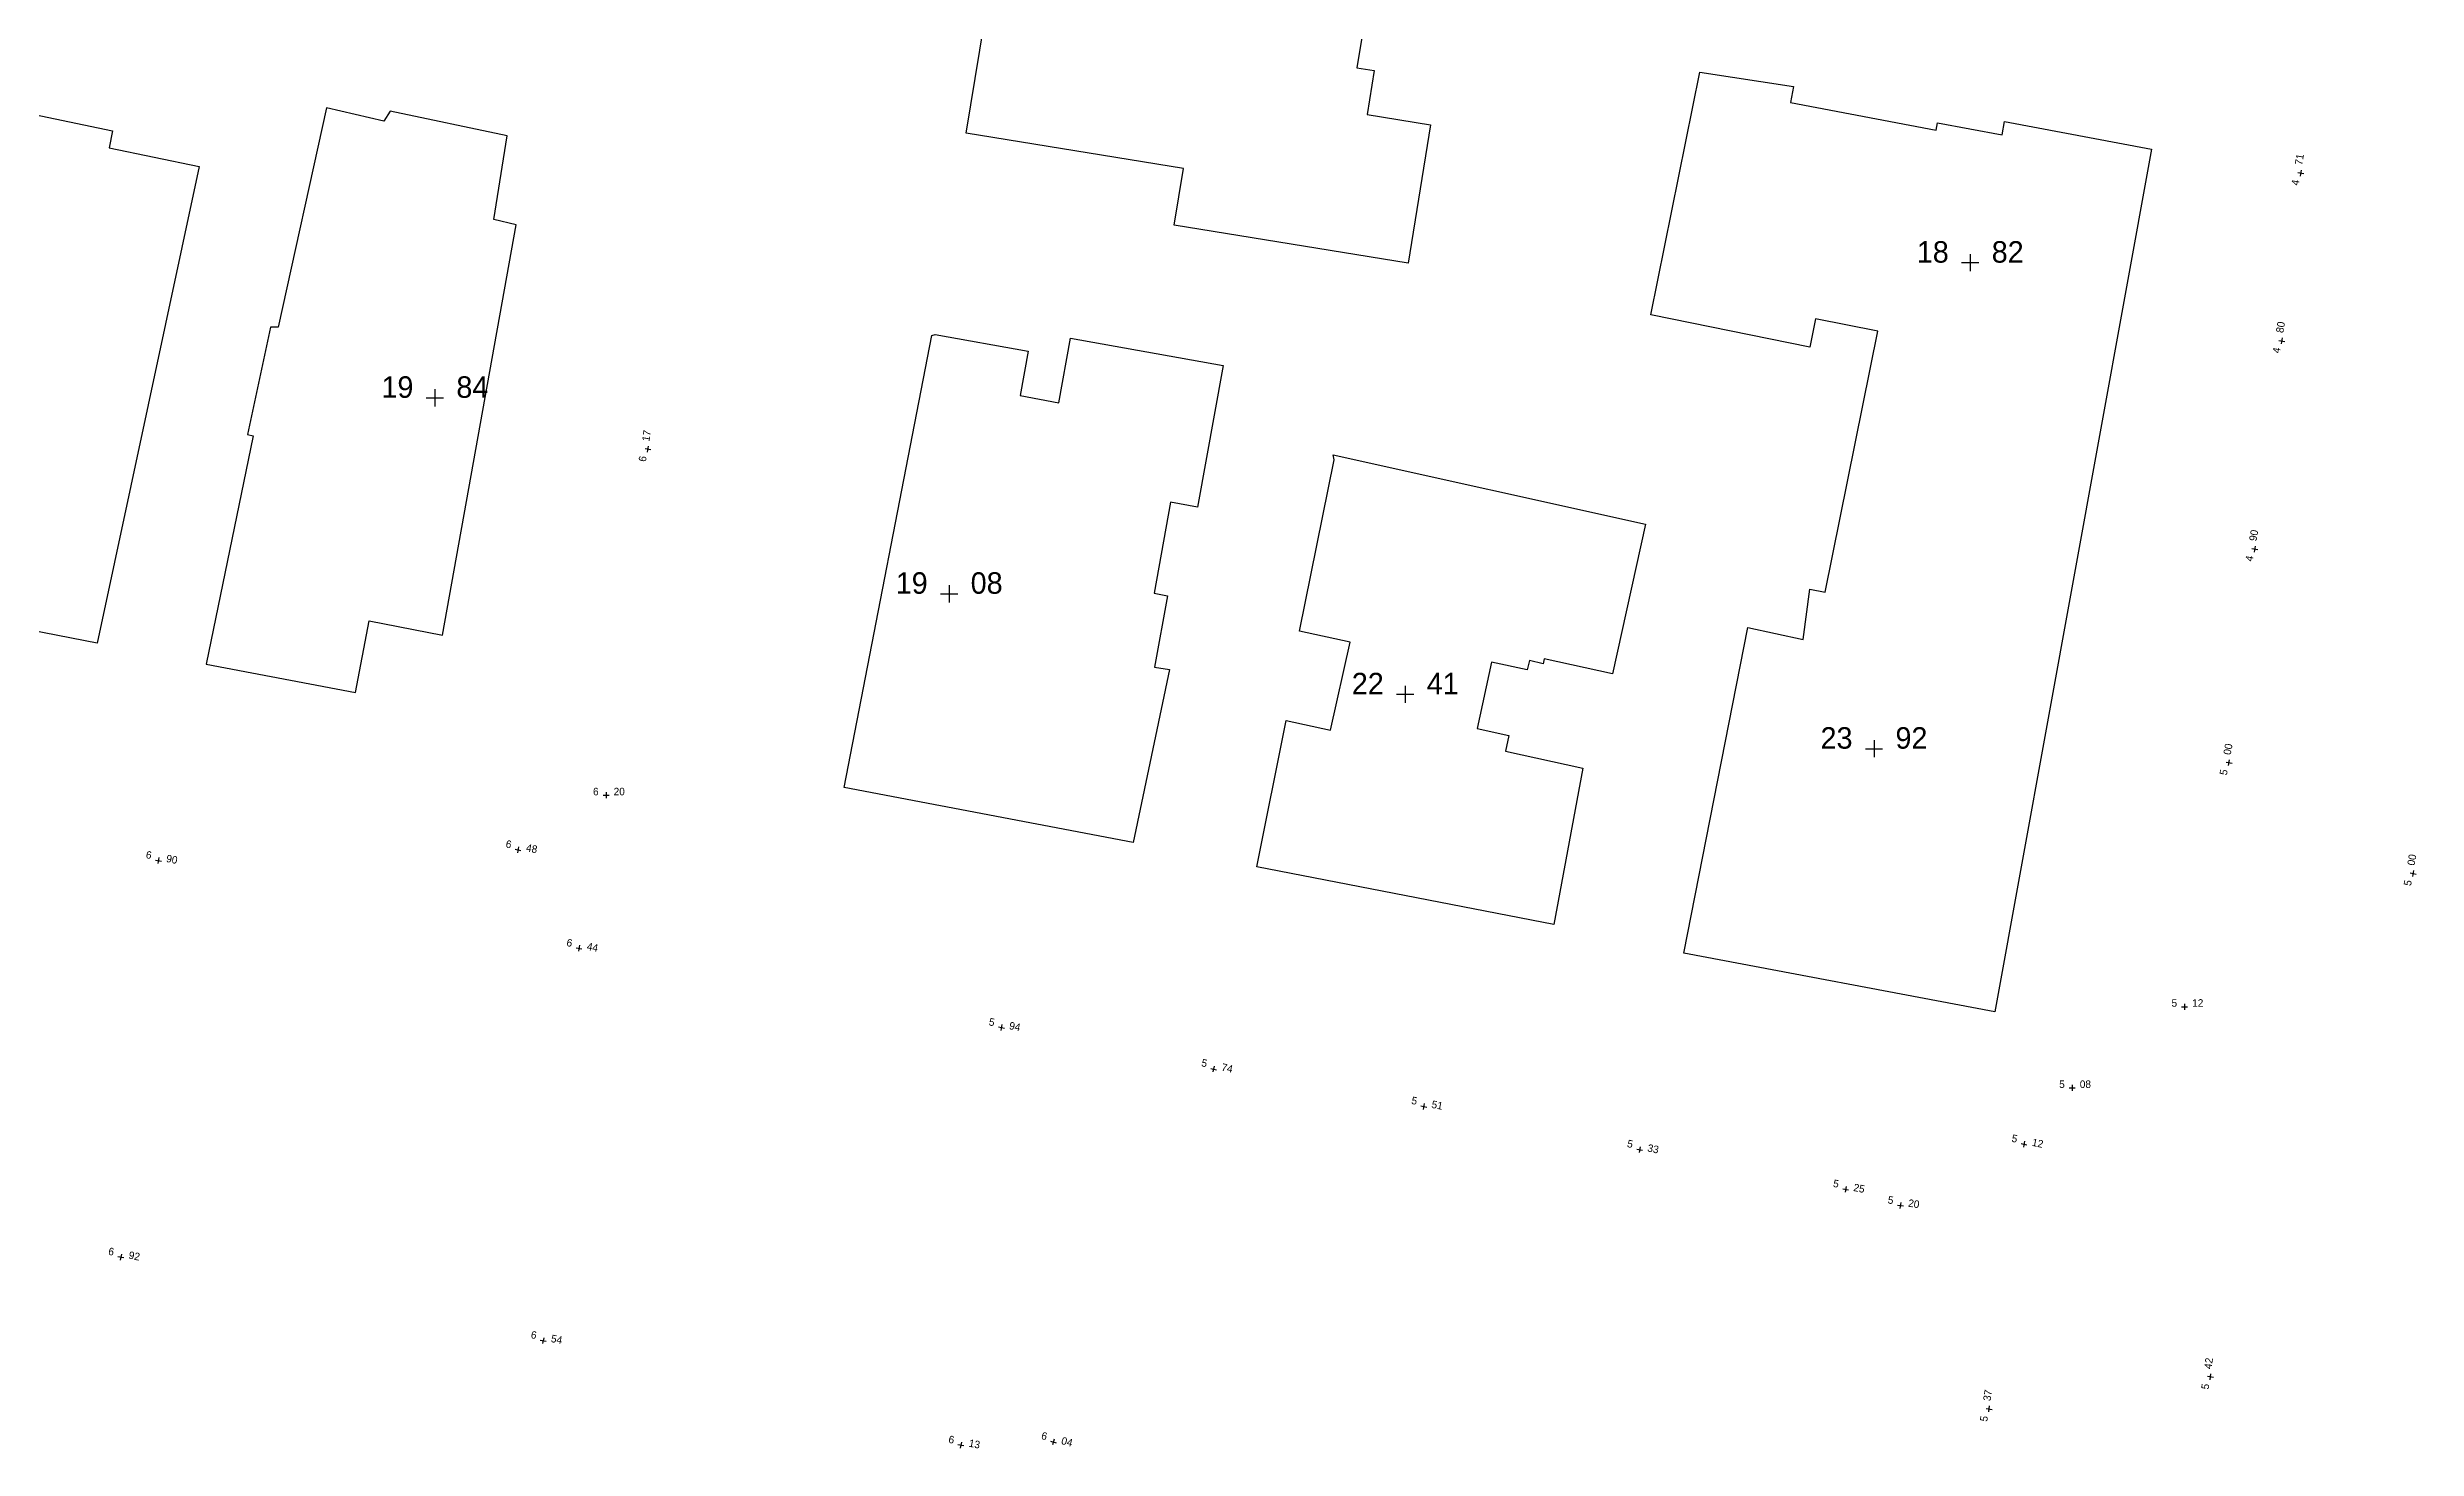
# Model space of a CAD drawing. Header units: inches. Extents: x 179019 to 255520, y 666000 to 809980.
# Drawn here: x 255089.3 to 255199.6, y 809531.6 to 809596.8 of the extents above; entities that cross this region are included whole.
import ezdxf
from ezdxf.enums import TextEntityAlignment as Align

# ---------------------------------------------------------------- set-up
doc = ezdxf.new("R2010")
doc.units = ezdxf.units.IN
doc.header["$MEASUREMENT"] = 0
for name, color, linetype in [('building levels', 6, 'Continuous'), ('orig buildings', 3, 'Continuous'), ('street levels', 5, 'Continuous')]:
    doc.layers.add(name, color=color, linetype=linetype)
doc.styles.add('hebtxt', font='hebtxt')

# ---------------------------------------------------------------- blocks, each defined once
blk = doc.blocks.new('1505')
for points in [[(-0.4, 0), (0.4, 0)], [(0, 0.4), (0, -0.4)]]:
    blk.add_lwpolyline(points)
at = {"style": 'hebtxt'}
blk.add_attdef('METER', text='', height=2, dxfattribs=at).set_placement((-1, 0), align=Align.RIGHT)
blk.add_attdef('CENTIMETER', (1, 0), '', height=2, dxfattribs=at)
blk = doc.blocks.new('1503')
for points in [[(-0.4, 0), (0.4, 0)], [(0, 0.4), (0, -0.4)]]:
    blk.add_lwpolyline(points)
at = {"style": 'hebtxt'}
blk.add_attdef('METER', text='', height=2, dxfattribs=at).set_placement((-1, 0), align=Align.RIGHT)
blk.add_attdef('CENTIMETER', (1, 0), '', height=2, dxfattribs=at)

msp = doc.modelspace()

# ---------------------------------------------------------------- linework, layer by layer
at = {"layer": 'orig buildings'}
for points, elevation in [([(255135.73, 809615.18), (255145.85, 809613.52), (255146.3, 809616.27), (255157.28, 809614.48), (255156.2, 809607.89), (255153.32, 809608.36), (255153.08, 809606.9), (255152.14, 809607.05), (255150.3, 809595.83), (255151.11, 809595.7), (255150.78, 809593.66), (255153.73, 809593.18), (255152.68, 809586.73), (255141.79, 809588.5), (255142.22, 809591.14), (255132.11, 809592.79), (255133.38, 809600.53), (255140.44, 809599.37), (255141.58, 809606.34), (255134.48, 809607.5), (255135.73, 809615.18)], 20.31), ([(255166.27, 809595.63), (255170.63, 809594.96), (255170.49, 809594.21), (255177.26, 809592.93), (255177.33, 809593.27), (255180.33, 809592.71), (255180.44, 809593.33), (255187.28, 809592.04), (255180, 809551.9), (255165.51, 809554.62), (255168.5, 809569.78), (255171.07, 809569.22), (255171.39, 809571.56), (255172.09, 809571.42), (255174.55, 809583.57), (255171.65, 809584.15), (255171.38, 809582.83), (255163.98, 809584.33), (255166.27, 809595.63)], 25.22), ([(255084.65, 809594.51), (255092.37, 809592.89), (255092.21, 809592.11), (255096.41, 809591.23), (255091.66, 809569.05), (255087.92, 809569.78), (255087.7, 809568.73), (255079.36, 809570.51), (255084.65, 809594.51)], 16.76), ([(255102.34, 809593.97), (255100.08, 809583.76), (255099.73, 809583.75), (255098.66, 809578.76), (255098.92, 809578.7), (255096.74, 809568.08), (255103.68, 809566.75), (255104.32, 809570.09), (255107.74, 809569.43), (255111.17, 809588.52), (255110.13, 809588.77), (255110.75, 809592.66), (255105.3, 809593.81), (255105.01, 809593.34), (255102.34, 809593.97)], 21.17), ([(255130.67, 809583.42), (255135, 809582.64), (255134.63, 809580.57), (255136.43, 809580.24), (255136.97, 809583.25), (255144.07, 809581.98), (255142.88, 809575.38), (255141.62, 809575.61), (255140.86, 809571.37), (255141.48, 809571.26), (255140.88, 809567.94), (255141.58, 809567.82), (255139.89, 809559.78), (255126.43, 809562.33), (255130.52, 809583.37)], 20.64), ([(255149.19, 809577.81), (255163.73, 809574.59), (255162.19, 809567.62), (255159.02, 809568.32), (255158.97, 809568.09), (255158.33, 809568.24), (255158.23, 809567.81), (255156.57, 809568.17), (255155.89, 809565.08), (255157.37, 809564.76), (255157.21, 809564.03), (255160.82, 809563.23), (255159.46, 809555.96), (255145.64, 809558.64), (255147, 809565.45), (255149.07, 809565), (255149.98, 809569.1), (255147.63, 809569.61), (255149.24, 809577.59)], 23.2)]:
    msp.add_lwpolyline(points, close=True, dxfattribs=dict(at, elevation=elevation))

# ---------------------------------------------------------------- block references
at = {"layer": 'building levels'}
ref = msp.add_blockref('1505', (255178.85, 809586.76, 18.82), dxfattribs=at)
ref.add_attrib('METER', '18', dxfattribs={"layer": '0', "height": 1, "style": 'hebtxt'}).set_placement((255177.85, 809586.76, 18.82), align=Align.RIGHT)
ref.add_attrib('CENTIMETER', '82', (255179.85, 809586.76, 18.82), dxfattribs={"layer": '0', "height": 1, "style": 'hebtxt'})
ref = msp.add_blockref('1505', (255107.38, 809580.47, 19.84), dxfattribs=at)
ref.add_attrib('METER', '19', dxfattribs={"layer": '0', "height": 1, "style": 'hebtxt'}).set_placement((255106.38, 809580.47, 19.84), align=Align.RIGHT)
ref.add_attrib('CENTIMETER', '84', (255108.38, 809580.47, 19.84), dxfattribs={"layer": '0', "height": 1, "style": 'hebtxt'})
ref = msp.add_blockref('1505', (255131.32, 809571.35, 19.08), dxfattribs=at)
ref.add_attrib('METER', '19', dxfattribs={"layer": '0', "height": 1, "style": 'hebtxt'}).set_placement((255130.32, 809571.35, 19.08), align=Align.RIGHT)
ref.add_attrib('CENTIMETER', '08', (255132.32, 809571.35, 19.08), dxfattribs={"layer": '0', "height": 1, "style": 'hebtxt'})
ref = msp.add_blockref('1505', (255152.55, 809566.67, 22.41), dxfattribs=at)
ref.add_attrib('METER', '22', dxfattribs={"layer": '0', "height": 1, "style": 'hebtxt'}).set_placement((255151.55, 809566.67, 22.41), align=Align.RIGHT)
ref.add_attrib('CENTIMETER', '41', (255153.55, 809566.67, 22.41), dxfattribs={"layer": '0', "height": 1, "style": 'hebtxt'})
ref = msp.add_blockref('1505', (255174.37, 809564.14, 23.92), dxfattribs=at)
ref.add_attrib('METER', '23', dxfattribs={"layer": '0', "height": 1, "style": 'hebtxt'}).set_placement((255173.37, 809564.14, 23.92), align=Align.RIGHT)
ref.add_attrib('CENTIMETER', '92', (255175.37, 809564.14, 23.92), dxfattribs={"layer": '0', "height": 1, "style": 'hebtxt'})
at = {"layer": 'street levels'}
ref = msp.add_blockref('1503', (255194.24, 809590.93, -5.89), dxfattribs=dict(at, xscale=0.35, yscale=0.35, zscale=0.35, rotation=80.59104208736943))
ref.add_attrib('METER', '4', dxfattribs={"layer": '0', "height": 0.35, "rotation": 80.591, "style": 'hebtxt'}).set_placement((255194.18, 809590.59, -5.89), align=Align.RIGHT)
ref.add_attrib('CENTIMETER', '71', (255194.3, 809591.28, -5.89), dxfattribs={"layer": '0', "height": 0.35, "rotation": 80.591, "style": 'hebtxt'})
ref = msp.add_blockref('1503', (255193.36, 809583.12, -5.8), dxfattribs=dict(at, xscale=0.35, yscale=0.35, zscale=0.35, rotation=80.58841144188735))
ref.add_attrib('METER', '4', dxfattribs={"layer": '0', "height": 0.35, "rotation": 80.5884, "style": 'hebtxt'}).set_placement((255193.3, 809582.78, -5.8), align=Align.RIGHT)
ref.add_attrib('CENTIMETER', '80', (255193.42, 809583.47, -5.8), dxfattribs={"layer": '0', "height": 0.35, "rotation": 80.5884, "style": 'hebtxt'})
ref = msp.add_blockref('1503', (255117.3, 809578.08), dxfattribs=dict(at, xscale=0.35, yscale=0.35, zscale=0.35, rotation=80.67203318937123))
ref.add_attrib('METER', '6', dxfattribs={"layer": '0', "height": 0.35, "rotation": 80.672, "style": 'hebtxt'}).set_placement((255117.24, 809577.73), align=Align.RIGHT)
ref.add_attrib('CENTIMETER', '17', (255117.36, 809578.42), dxfattribs={"layer": '0', "height": 0.35, "rotation": 80.672, "style": 'hebtxt'})
ref = msp.add_blockref('1503', (255192.1, 809573.43, -5.71), dxfattribs=dict(at, xscale=0.35, yscale=0.35, zscale=0.35, rotation=79.8850108315916))
ref.add_attrib('METER', '4', dxfattribs={"layer": '0', "height": 0.35, "rotation": 79.885, "style": 'hebtxt'}).set_placement((255192.04, 809573.09, -5.71), align=Align.RIGHT)
ref.add_attrib('CENTIMETER', '90', (255192.17, 809573.78, -5.71), dxfattribs={"layer": '0', "height": 0.35, "rotation": 79.885, "style": 'hebtxt'})
ref = msp.add_blockref('1503', (255190.9, 809563.49, -5.6), dxfattribs=dict(at, xscale=0.35, yscale=0.35, zscale=0.35, rotation=79.42010214041065))
ref.add_attrib('METER', '5', dxfattribs={"layer": '0', "height": 0.35, "rotation": 79.4201, "style": 'hebtxt'}).set_placement((255190.84, 809563.14, -5.6), align=Align.RIGHT)
ref.add_attrib('CENTIMETER', '00', (255190.97, 809563.83, -5.6), dxfattribs={"layer": '0', "height": 0.35, "rotation": 79.4201, "style": 'hebtxt'})
ref = msp.add_blockref('1503', (255115.35, 809561.98), dxfattribs=dict(at, xscale=0.35, yscale=0.35, zscale=0.35))
ref.add_attrib('METER', '6', dxfattribs={"layer": '0', "height": 0.35, "style": 'hebtxt'}).set_placement((255115, 809561.97), align=Align.RIGHT)
ref.add_attrib('CENTIMETER', '20', (255115.7, 809561.97), dxfattribs={"layer": '0', "height": 0.35, "style": 'hebtxt'})
ref = msp.add_blockref('1503', (255094.51, 809558.93), dxfattribs=dict(at, xscale=0.35, yscale=0.35, zscale=0.35, rotation=349.3787982997018))
ref.add_attrib('METER', '6', dxfattribs={"layer": '0', "height": 0.35, "rotation": 349.3788, "style": 'hebtxt'}).set_placement((255094.16, 809559), align=Align.RIGHT)
ref.add_attrib('CENTIMETER', '90', (255094.85, 809558.87), dxfattribs={"layer": '0', "height": 0.35, "rotation": 349.3788, "style": 'hebtxt'})
ref = msp.add_blockref('1503', (255111.25, 809559.43), dxfattribs=dict(at, xscale=0.35, yscale=0.35, zscale=0.35, rotation=349.0225968793432))
ref.add_attrib('METER', '6', dxfattribs={"layer": '0', "height": 0.35, "rotation": 349.0226, "style": 'hebtxt'}).set_placement((255110.91, 809559.5), align=Align.RIGHT)
ref.add_attrib('CENTIMETER', '48', (255111.6, 809559.37), dxfattribs={"layer": '0', "height": 0.35, "rotation": 349.0226, "style": 'hebtxt'})
ref = msp.add_blockref('1503', (255199.47, 809558.33, -5.6), dxfattribs=dict(at, xscale=0.35, yscale=0.35, zscale=0.35, rotation=79.89856174433196))
ref.add_attrib('METER', '5', dxfattribs={"layer": '0', "height": 0.35, "rotation": 79.8986, "style": 'hebtxt'}).set_placement((255199.41, 809557.99, -5.6), align=Align.RIGHT)
ref.add_attrib('CENTIMETER', '00', (255199.53, 809558.68, -5.6), dxfattribs={"layer": '0', "height": 0.35, "rotation": 79.8986, "style": 'hebtxt'})
ref = msp.add_blockref('1503', (255114.09, 809554.85), dxfattribs=dict(at, xscale=0.35, yscale=0.35, zscale=0.35, rotation=349.0223777016087))
ref.add_attrib('METER', '6', dxfattribs={"layer": '0', "height": 0.35, "rotation": 349.0224, "style": 'hebtxt'}).set_placement((255113.74, 809554.91), align=Align.RIGHT)
ref.add_attrib('CENTIMETER', '44', (255114.43, 809554.78), dxfattribs={"layer": '0', "height": 0.35, "rotation": 349.0224, "style": 'hebtxt'})
ref = msp.add_blockref('1503', (255188.83, 809552.13, -5.48), dxfattribs=dict(at, xscale=0.3499999999999999, yscale=0.3499999999999999, zscale=0.3499999999999999, rotation=0.04251901734357402))
ref.add_attrib('METER', '5', dxfattribs={"layer": '0', "height": 0.35, "rotation": 0.0425, "style": 'hebtxt'}).set_placement((255188.48, 809552.13, -5.48), align=Align.RIGHT)
ref.add_attrib('CENTIMETER', '12', (255189.18, 809552.13, -5.48), dxfattribs={"layer": '0', "height": 0.35, "rotation": 0.0425, "style": 'hebtxt'})
ref = msp.add_blockref('1503', (255133.75, 809551.16), dxfattribs=dict(at, xscale=0.35, yscale=0.35, zscale=0.35, rotation=349.0223777015449))
ref.add_attrib('METER', '5', dxfattribs={"layer": '0', "height": 0.35, "rotation": 349.0224, "style": 'hebtxt'}).set_placement((255133.4, 809551.22), align=Align.RIGHT)
ref.add_attrib('CENTIMETER', '94', (255134.09, 809551.09), dxfattribs={"layer": '0', "height": 0.35, "rotation": 349.0224, "style": 'hebtxt'})
ref = msp.add_blockref('1503', (255143.63, 809549.23, -4.87), dxfattribs=dict(at, xscale=0.35, yscale=0.35, zscale=0.35, rotation=347.7552032520529))
ref.add_attrib('METER', '5', dxfattribs={"layer": '0', "height": 0.35, "rotation": 347.7552, "style": 'hebtxt'}).set_placement((255143.29, 809549.31, -4.87), align=Align.RIGHT)
ref.add_attrib('CENTIMETER', '74', (255143.97, 809549.16, -4.87), dxfattribs={"layer": '0', "height": 0.35, "rotation": 347.7552, "style": 'hebtxt'})
ref = msp.add_blockref('1503', (255183.6, 809548.35), dxfattribs=dict(at, xscale=0.35, yscale=0.35, zscale=0.35))
ref.add_attrib('METER', '5', dxfattribs={"layer": '0', "height": 0.35, "style": 'hebtxt'}).set_placement((255183.25, 809548.35), align=Align.RIGHT)
ref.add_attrib('CENTIMETER', '08', (255183.95, 809548.35), dxfattribs={"layer": '0', "height": 0.35, "style": 'hebtxt'})
ref = msp.add_blockref('1503', (255153.41, 809547.49), dxfattribs=dict(at, xscale=0.35, yscale=0.35, zscale=0.35, rotation=349.0223777015298))
ref.add_attrib('METER', '5', dxfattribs={"layer": '0', "height": 0.35, "rotation": 349.0224, "style": 'hebtxt'}).set_placement((255153.07, 809547.56), align=Align.RIGHT)
ref.add_attrib('CENTIMETER', '51', (255153.75, 809547.43), dxfattribs={"layer": '0', "height": 0.35, "rotation": 349.0224, "style": 'hebtxt'})
ref = msp.add_blockref('1503', (255163.46, 809545.48, -5.27), dxfattribs=dict(at, xscale=0.35, yscale=0.35, zscale=0.35, rotation=348.2506726352817))
ref.add_attrib('METER', '5', dxfattribs={"layer": '0', "height": 0.35, "rotation": 348.2507, "style": 'hebtxt'}).set_placement((255163.11, 809545.55, -5.27), align=Align.RIGHT)
ref.add_attrib('CENTIMETER', '33', (255163.8, 809545.4, -5.27), dxfattribs={"layer": '0', "height": 0.35, "rotation": 348.2507, "style": 'hebtxt'})
ref = msp.add_blockref('1503', (255181.35, 809545.73), dxfattribs=dict(at, xscale=0.35, yscale=0.35, zscale=0.35, rotation=348.6756004976146))
ref.add_attrib('METER', '5', dxfattribs={"layer": '0', "height": 0.35, "rotation": 348.6756, "style": 'hebtxt'}).set_placement((255181.01, 809545.8), align=Align.RIGHT)
ref.add_attrib('CENTIMETER', '12', (255181.7, 809545.66), dxfattribs={"layer": '0', "height": 0.35, "rotation": 348.6756, "style": 'hebtxt'})
ref = msp.add_blockref('1503', (255173.05, 809543.63), dxfattribs=dict(at, xscale=0.35, yscale=0.35, zscale=0.35, rotation=349.0223777015026))
ref.add_attrib('METER', '5', dxfattribs={"layer": '0', "height": 0.35, "rotation": 349.0224, "style": 'hebtxt'}).set_placement((255172.7, 809543.7), align=Align.RIGHT)
ref.add_attrib('CENTIMETER', '25', (255173.39, 809543.56), dxfattribs={"layer": '0', "height": 0.35, "rotation": 349.0224, "style": 'hebtxt'})
ref = msp.add_blockref('1503', (255175.6, 809542.88, -5.41), dxfattribs=dict(at, xscale=0.35, yscale=0.35, zscale=0.35, rotation=351.1513464614264))
ref.add_attrib('METER', '5', dxfattribs={"layer": '0', "height": 0.35, "rotation": 351.1513, "style": 'hebtxt'}).set_placement((255175.25, 809542.94, -5.41), align=Align.RIGHT)
ref.add_attrib('CENTIMETER', '20', (255175.94, 809542.83, -5.41), dxfattribs={"layer": '0', "height": 0.35, "rotation": 351.1513, "style": 'hebtxt'})
ref = msp.add_blockref('1503', (255092.76, 809540.48), dxfattribs=dict(at, xscale=0.35, yscale=0.35, zscale=0.35, rotation=349.0223777015814))
ref.add_attrib('METER', '6', dxfattribs={"layer": '0', "height": 0.35, "rotation": 349.0224, "style": 'hebtxt'}).set_placement((255092.41, 809540.54), align=Align.RIGHT)
ref.add_attrib('CENTIMETER', '92', (255093.1, 809540.41), dxfattribs={"layer": '0', "height": 0.35, "rotation": 349.0224, "style": 'hebtxt'})
ref = msp.add_blockref('1503', (255112.42, 809536.59), dxfattribs=dict(at, xscale=0.35, yscale=0.35, zscale=0.35, rotation=349.0223777016087))
ref.add_attrib('METER', '6', dxfattribs={"layer": '0', "height": 0.35, "rotation": 349.0224, "style": 'hebtxt'}).set_placement((255112.08, 809536.66), align=Align.RIGHT)
ref.add_attrib('CENTIMETER', '54', (255112.76, 809536.53), dxfattribs={"layer": '0', "height": 0.35, "rotation": 349.0224, "style": 'hebtxt'})
ref = msp.add_blockref('1503', (255190.03, 809534.91, -5.18), dxfattribs=dict(at, xscale=0.35, yscale=0.35, zscale=0.35, rotation=82.13458593830306))
ref.add_attrib('METER', '5', dxfattribs={"layer": '0', "height": 0.35, "rotation": 82.1346, "style": 'hebtxt'}).set_placement((255189.98, 809534.56, -5.18), align=Align.RIGHT)
ref.add_attrib('CENTIMETER', '42', (255190.08, 809535.25, -5.18), dxfattribs={"layer": '0', "height": 0.35, "rotation": 82.1346, "style": 'hebtxt'})
ref = msp.add_blockref('1503', (255179.73, 809533.41, -5.24), dxfattribs=dict(at, xscale=0.35, yscale=0.35, zscale=0.35, rotation=80.99945366702907))
ref.add_attrib('METER', '5', dxfattribs={"layer": '0', "height": 0.35, "rotation": 80.9995, "style": 'hebtxt'}).set_placement((255179.68, 809533.06, -5.24), align=Align.RIGHT)
ref.add_attrib('CENTIMETER', '37', (255179.79, 809533.76, -5.24), dxfattribs={"layer": '0', "height": 0.35, "rotation": 80.9995, "style": 'hebtxt'})
ref = msp.add_blockref('1503', (255131.86, 809531.73), dxfattribs=dict(at, xscale=0.35, yscale=0.35, zscale=0.35, rotation=349.0223777015449))
ref.add_attrib('METER', '6', dxfattribs={"layer": '0', "height": 0.35, "rotation": 349.0224, "style": 'hebtxt'}).set_placement((255131.52, 809531.79), align=Align.RIGHT)
ref.add_attrib('CENTIMETER', '13', (255132.21, 809531.66), dxfattribs={"layer": '0', "height": 0.35, "rotation": 349.0224, "style": 'hebtxt'})
ref = msp.add_blockref('1503', (255136.17, 809531.87, -4.56), dxfattribs=dict(at, xscale=0.35, yscale=0.35, zscale=0.35, rotation=345.6693954900463))
ref.add_attrib('METER', '6', dxfattribs={"layer": '0', "height": 0.35, "rotation": 345.6694, "style": 'hebtxt'}).set_placement((255135.83, 809531.95, -4.56), align=Align.RIGHT)
ref.add_attrib('CENTIMETER', '04', (255136.51, 809531.78, -4.56), dxfattribs={"layer": '0', "height": 0.35, "rotation": 345.6694, "style": 'hebtxt'})

doc.saveas('drawing.dxf')
